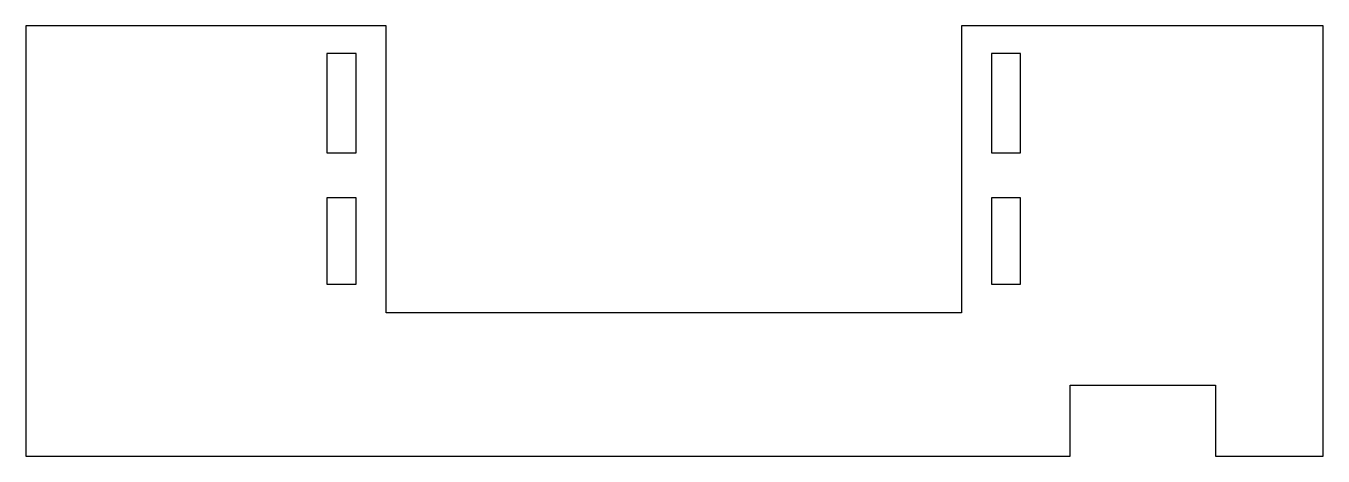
# Model space of a CAD drawing. Extents: x 5.2 to 94.9, y 5.1 to 34.9.
import ezdxf

# ---------------------------------------------------------------- set-up
doc = ezdxf.new("R2010")
doc.units = 0
doc.layers.add('Layer_1', color=7, linetype='CONTINUOUS')

msp = doc.modelspace()

# ---------------------------------------------------------------- linework, layer by layer
at = {"layer": 'Layer_1', "color": 7}
for points in [[(5.184704, 34.867444), (5.184704, 5.147646), (77.421811, 5.147646), (77.421811, 10.05089), (87.468696, 10.05089), (87.468696, 5.147646), (94.903389, 5.147646), (94.903389, 34.867444), (69.886647, 34.867444), (69.886647, 15.054236), (30.100978, 15.054236), (30.100978, 34.867444), (5.184704, 34.867444)], [(26.004762, 32.959521), (26.004762, 26.105554), (28.020635, 26.105554), (28.020635, 32.959521), (26.004762, 32.959521)], [(71.966667, 32.959521), (71.966667, 26.105554), (73.98254, 26.105554), (73.98254, 32.959521), (71.966667, 32.959521)], [(26.004762, 22.980951), (26.004762, 17.034126), (28.020635, 17.034126), (28.020635, 22.980951), (26.004762, 22.980951)], [(71.966667, 22.980951), (71.966667, 17.034126), (73.98254, 17.034126), (73.98254, 22.980951), (71.966667, 22.980951)]]:
    msp.add_lwpolyline(points, dxfattribs=at)

doc.saveas('drawing.dxf')
